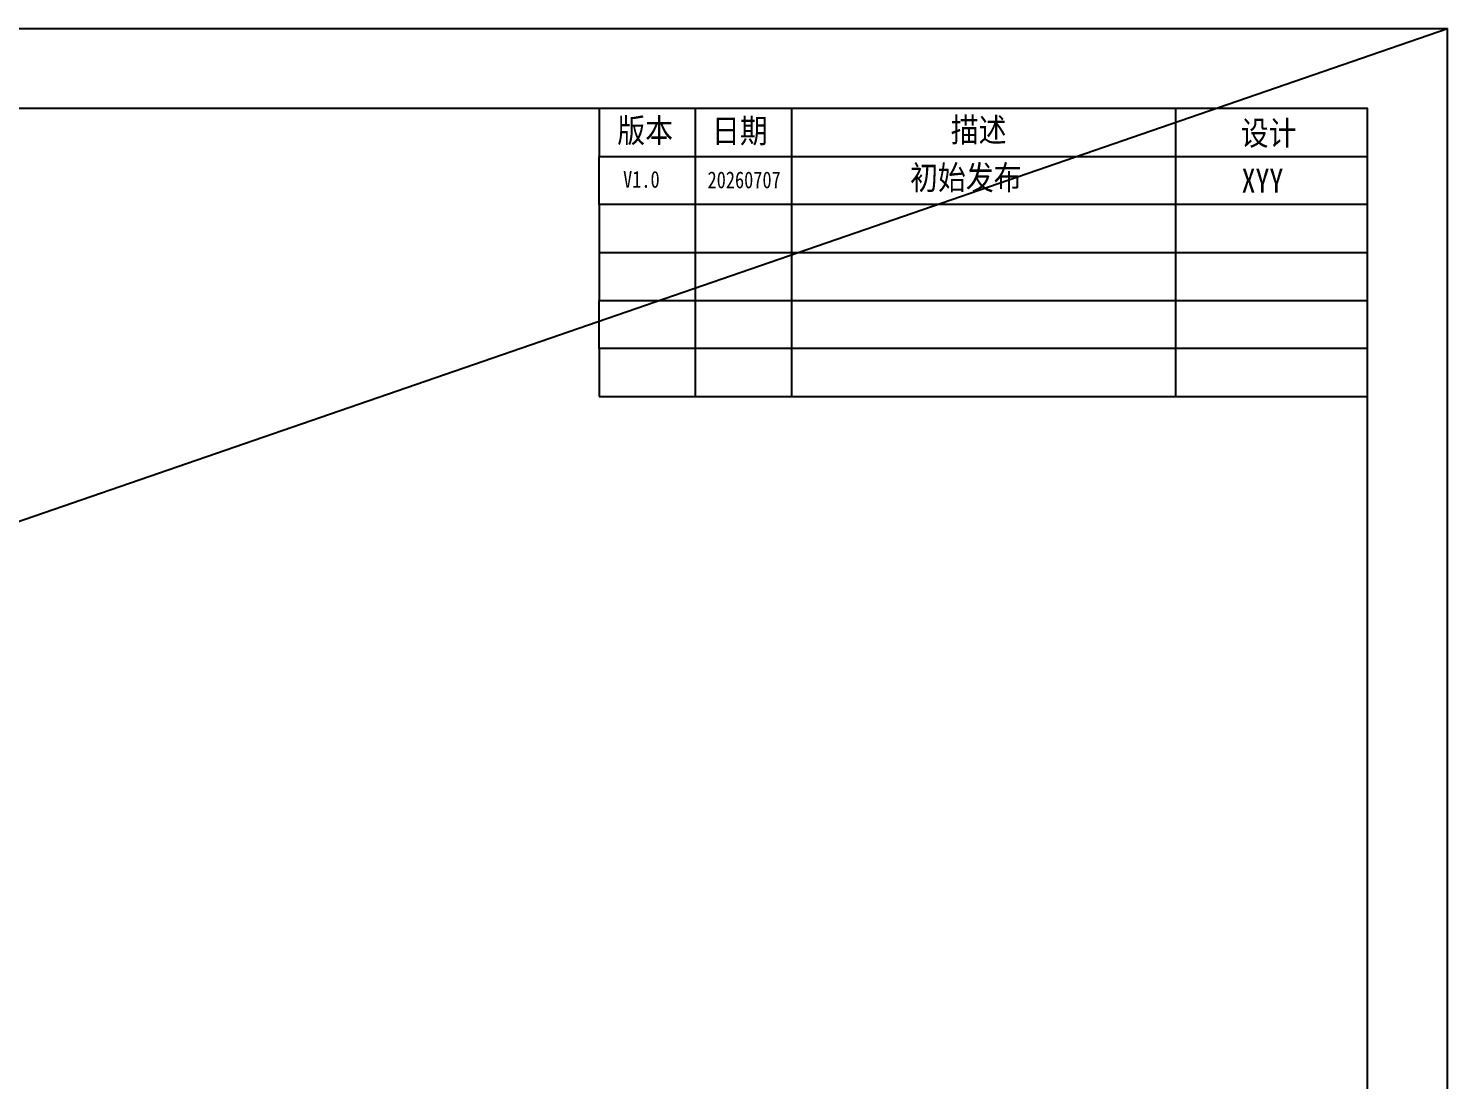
# Model space of a CAD drawing. Header units: millimetres. Extents: x 0 to 8948, y -1340 to 1100.
# Drawn here: x 7138.5 to 7581.8, y 771.7 to 1100 of the extents above; entities that cross this region are included whole.
import ezdxf

# ---------------------------------------------------------------- set-up
doc = ezdxf.new("R2010")
doc.units = ezdxf.units.MM
doc.header["$LTSCALE"] = 85.25
doc.layers.get('0').update_dxf_attribs({"linetype": 'CONTINUOUS'})
doc.styles.get("Standard").update_dxf_attribs({"font": 'txt', "width": 0.85})
doc.styles.add('TEXTSTYLE_1', font='gdt', dxfattribs={"width": 0.8})

msp = doc.modelspace()

# ---------------------------------------------------------------- linework, layer by layer
for p, q in [((4392.409, 0), (7581.815, 1100)), ((7346.815, 1075), (7346.815, 1030)), ((7376.815, 1075), (7376.815, 1030)), ((7496.815, 1075), (7496.815, 1030)), ((7316.815, 1030), (7316.815, 1015)), ((7346.815, 1030), (7346.815, 985)), ((7376.815, 1030), (7376.815, 985)), ((7496.815, 1030), (7496.815, 985)), ((7316.815, 1000), (7316.815, 1015)), ((7316.815, 1015), (7556.815, 1015)), ((7556.815, 1000), (7316.815, 1000)), ((7316.815, 1000), (7316.815, 985)), ((7316.815, 985), (7556.815, 985))]:
    msp.add_line(p, q)
at = {"color": 7, "linetype": 'Continuous'}
for p in [(6031.815, 1100), (7581.815, 0)]:
    msp.add_line(p, (7581.815, 1100), dxfattribs=at)
msp.add_lwpolyline([(6056.815, 25), (7556.815, 25), (7556.815, 1075), (6056.815, 1075)], close=True, dxfattribs=at)
for points in [[(7556.815, 1045), (7316.815, 1045), (7316.815, 1030), (7556.815, 1030), (7556.815, 1075), (7316.815, 1075), (7316.815, 1060)], [(7316.815, 1045), (7316.815, 1060), (7556.815, 1060)]]:
    msp.add_lwpolyline(points)

# ---------------------------------------------------------------- texts
at = {"lineweight": -3, "char_height": 7.5163, "attachment_point": 5}
for s, insert, width in [('{\\fSimSun|b0|i0|c134|p54;版本}', (7331.155, 1067.688), 32.26492), ('{\\fSimSun|b0|i0|c134|p54;描述}', (7435.315, 1067.892), 32.26492), ('{\\fSimSun|b0|i0|c134|p54;日期}', (7360.707, 1067.583), 32.26492), ('{\\fSimSun|b0|i0|c134|p54;设计}', (7525.897, 1066.877), 32.26492), ('{\\fSimSun|b0|i0|c134|p54;初始发布}', (7431.325, 1052.997), 49.01933), ('{\\fSimSun|b0|i0|c134|p54;XYY}', (7523.98, 1052.445), 32.26492)]:
    msp.add_mtext(s, dxfattribs=dict(at, insert=insert, width=width))
at = {"insert": (7324.249, 1055.482), "char_height": 5.25, "width": 18.95171, "attachment_point": 1, "style": 'TEXTSTYLE_1'}
msp.add_mtext('{\\fSimSun|b0|i0|c0|p2;V1.0}', dxfattribs=at)
at = {"color": 0, "insert": (7350.639, 1055.323), "char_height": 5.25, "width": 28.21107, "attachment_point": 1, "style": 'TEXTSTYLE_1'}
msp.add_mtext('{\\fSimSun|b0|i0|c134|p54;20260707}', dxfattribs=at)

doc.saveas('drawing.dxf')
